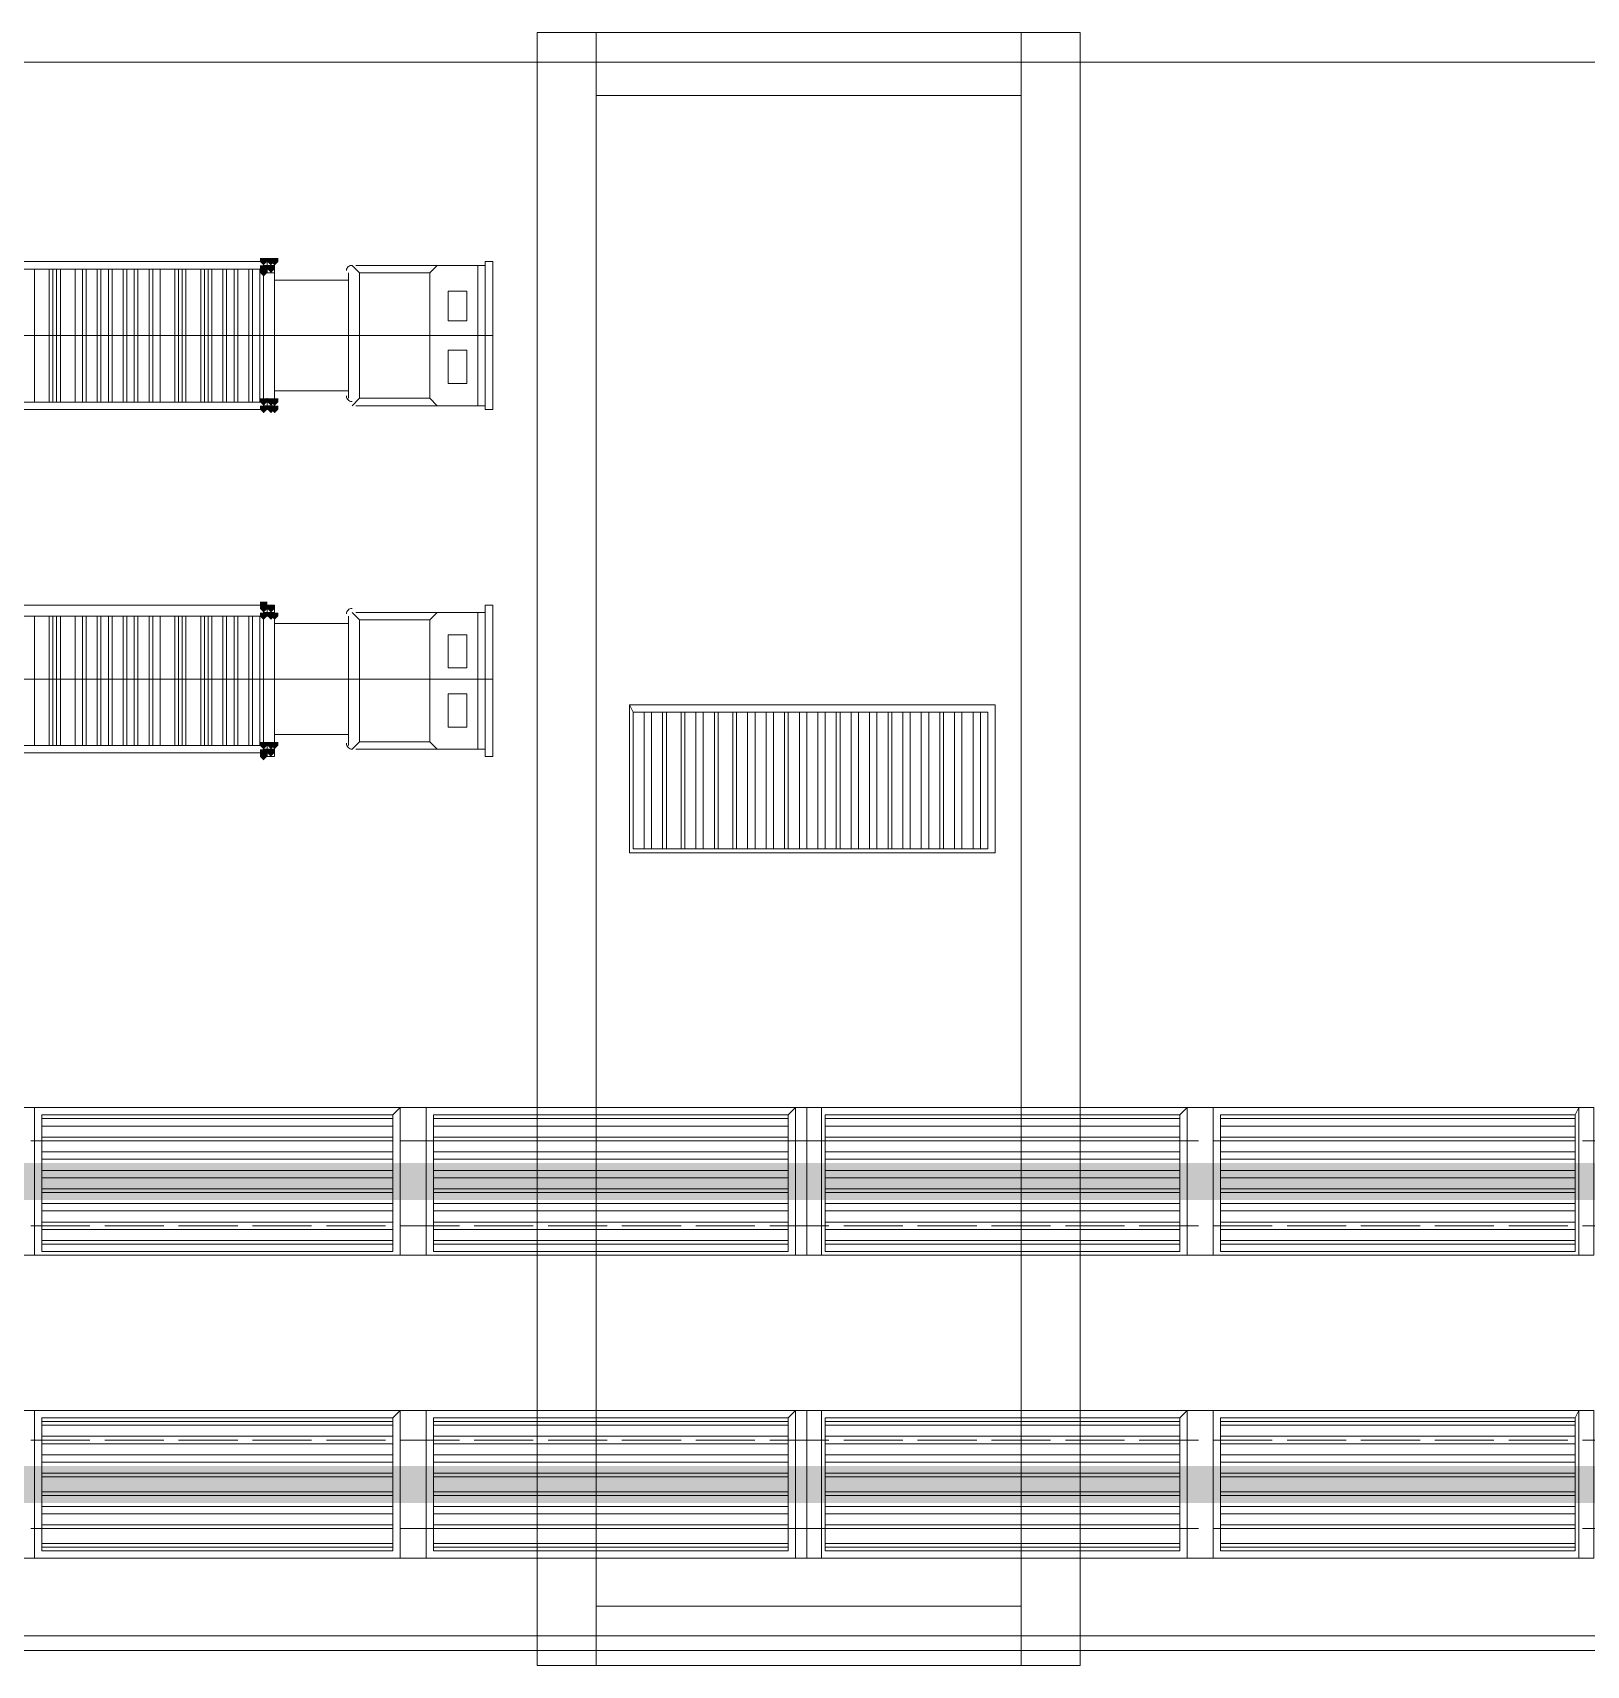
# Model space of a CAD drawing. Header units: millimetres. Extents: x 2315 to 4619, y 1334 to 1897.
# Drawn here: x 3761.97 to 3787.65, y 1503.7 to 1530.7 of the extents above; entities that cross this region are included whole.
import ezdxf

# ---------------------------------------------------------------- set-up
doc = ezdxf.new("R2010")
doc.units = ezdxf.units.MM
doc.linetypes.add('PDF_IMPORT', pattern=[1, 0.8, -0.2])
for name, color, linetype in [('PDF_3中心线层', 1, 'Continuous'), ('PDF_4', 2, 'Continuous'), ('PDF_9双点划线层', 5, 'Continuous'), ('PDF_中心线层', 1, 'Continuous'), ('PDF_剖面线层', 4, 'Continuous'), ('PDF_双点画线', 5, 'Continuous')]:
    doc.layers.add(name, color=color, linetype=linetype)
doc.layers.add('PDF_转运站初步方案', color=7, linetype='Continuous', true_color=0x00b85c)

msp = doc.modelspace()

# ---------------------------------------------------------------- hatches: boundary and pattern name
at = {"layer": 'PDF_双点画线', "transparency": 33554559}
for points in [[(3765.783, 1526.976), (3765.722, 1526.976), (3765.722, 1526.915), (3765.783, 1526.854), (3765.844, 1526.915), (3765.844, 1526.976)], [(3765.783, 1526.976), (3765.722, 1526.976), (3765.722, 1526.915), (3765.783, 1526.854), (3765.844, 1526.915), (3765.844, 1526.976)], [(3765.783, 1526.976), (3765.722, 1526.976), (3765.722, 1526.915), (3765.783, 1526.854), (3765.844, 1526.915), (3765.844, 1526.976)], [(3765.783, 1526.854), (3765.722, 1526.854), (3765.722, 1526.792), (3765.783, 1526.731), (3765.844, 1526.792), (3765.844, 1526.854)], [(3765.783, 1526.792), (3765.722, 1526.792), (3765.722, 1526.731), (3765.783, 1526.67), (3765.844, 1526.731), (3765.844, 1526.792)], [(3765.905, 1526.976), (3765.844, 1526.976), (3765.844, 1526.915), (3765.905, 1526.854), (3765.966, 1526.915), (3765.966, 1526.976)], [(3765.905, 1526.854), (3765.844, 1526.854), (3765.844, 1526.792), (3765.905, 1526.731), (3765.966, 1526.792), (3765.966, 1526.854)], [(3765.966, 1526.976), (3765.905, 1526.976), (3765.905, 1526.915), (3765.966, 1526.854), (3766.027, 1526.915), (3766.027, 1526.976)], [(3765.783, 1524.655), (3765.722, 1524.655), (3765.722, 1524.594), (3765.783, 1524.532), (3765.844, 1524.594), (3765.844, 1524.655)], [(3765.783, 1524.655), (3765.722, 1524.655), (3765.722, 1524.594), (3765.783, 1524.532), (3765.844, 1524.594), (3765.844, 1524.655)], [(3765.783, 1524.655), (3765.722, 1524.655), (3765.722, 1524.594), (3765.783, 1524.532), (3765.844, 1524.594), (3765.844, 1524.655)], [(3765.905, 1524.655), (3765.844, 1524.655), (3765.844, 1524.594), (3765.905, 1524.532), (3765.966, 1524.594), (3765.966, 1524.655)], [(3765.966, 1524.655), (3765.905, 1524.655), (3765.905, 1524.594), (3765.966, 1524.532), (3766.027, 1524.594), (3766.027, 1524.655)], [(3765.783, 1524.532), (3765.722, 1524.532), (3765.722, 1524.471), (3765.783, 1524.41), (3765.844, 1524.471), (3765.844, 1524.532)], [(3765.783, 1524.532), (3765.722, 1524.532), (3765.722, 1524.471), (3765.783, 1524.41), (3765.844, 1524.471), (3765.844, 1524.532)], [(3765.783, 1524.532), (3765.722, 1524.532), (3765.722, 1524.471), (3765.783, 1524.41), (3765.844, 1524.471), (3765.844, 1524.532)], [(3765.905, 1524.532), (3765.844, 1524.532), (3765.844, 1524.471), (3765.905, 1524.41), (3765.966, 1524.471), (3765.966, 1524.532)], [(3765.966, 1524.532), (3765.905, 1524.532), (3765.905, 1524.471), (3765.966, 1524.41), (3766.027, 1524.471), (3766.027, 1524.532)], [(3765.783, 1521.295), (3765.722, 1521.295), (3765.722, 1521.234), (3765.783, 1521.173), (3765.844, 1521.234), (3765.844, 1521.295)], [(3765.783, 1521.234), (3765.722, 1521.234), (3765.722, 1521.173), (3765.783, 1521.112), (3765.844, 1521.173), (3765.844, 1521.234)], [(3765.783, 1521.112), (3765.722, 1521.112), (3765.722, 1521.051), (3765.783, 1520.99), (3765.844, 1521.051), (3765.844, 1521.112)], [(3765.783, 1521.112), (3765.722, 1521.112), (3765.722, 1521.051), (3765.783, 1520.99), (3765.844, 1521.051), (3765.844, 1521.112)], [(3765.783, 1521.112), (3765.722, 1521.112), (3765.722, 1521.051), (3765.783, 1520.99), (3765.844, 1521.051), (3765.844, 1521.112)], [(3765.905, 1521.234), (3765.844, 1521.234), (3765.844, 1521.173), (3765.905, 1521.112), (3765.966, 1521.173), (3765.966, 1521.234)], [(3765.905, 1521.112), (3765.844, 1521.112), (3765.844, 1521.051), (3765.905, 1520.99), (3765.966, 1521.051), (3765.966, 1521.112)], [(3765.966, 1521.112), (3765.905, 1521.112), (3765.905, 1521.051), (3765.966, 1520.99), (3766.027, 1521.051), (3766.027, 1521.112)], [(3765.783, 1518.974), (3765.722, 1518.974), (3765.722, 1518.913), (3765.783, 1518.852), (3765.844, 1518.913), (3765.844, 1518.974)], [(3765.783, 1518.974), (3765.722, 1518.974), (3765.722, 1518.913), (3765.783, 1518.852), (3765.844, 1518.913), (3765.844, 1518.974)], [(3765.783, 1518.974), (3765.722, 1518.974), (3765.722, 1518.913), (3765.783, 1518.852), (3765.844, 1518.913), (3765.844, 1518.974)], [(3765.905, 1518.974), (3765.844, 1518.974), (3765.844, 1518.913), (3765.905, 1518.852), (3765.966, 1518.913), (3765.966, 1518.974)], [(3765.966, 1518.974), (3765.905, 1518.974), (3765.905, 1518.913), (3765.966, 1518.852), (3766.027, 1518.913), (3766.027, 1518.974)], [(3765.783, 1518.852), (3765.722, 1518.852), (3765.722, 1518.791), (3765.783, 1518.73), (3765.844, 1518.791), (3765.844, 1518.852)], [(3765.783, 1518.791), (3765.722, 1518.791), (3765.722, 1518.73), (3765.783, 1518.669), (3765.844, 1518.73), (3765.844, 1518.791)], [(3765.905, 1518.852), (3765.844, 1518.852), (3765.844, 1518.791), (3765.905, 1518.73), (3765.966, 1518.791), (3765.966, 1518.852)]]:
    msp.add_hatch(color=256, dxfattribs=at).paths.add_polyline_path(points)
at = {"layer": 'PDF_转运站初步方案', "true_color": 0x00a5dd, "transparency": 33554559}
for points in [[(3335.528, 1512.011), (3335.528, 1511.4), (4290.164, 1511.4), (4290.164, 1512.011)], [(4290.164, 1506.391), (4290.164, 1507.002), (3343.59, 1507.002), (3343.59, 1506.391)]]:
    msp.add_hatch(color=142, dxfattribs=at).paths.add_polyline_path(points)

# ---------------------------------------------------------------- linework, layer by layer
at = {"layer": 'PDF_3中心线层', "linetype": 'PDF_IMPORT', "lineweight": 18, "ltscale": 1.221622}
for points in [[(3689.859, 1512.377), (4033.013, 1512.377)], [(3689.859, 1510.972), (4033.013, 1510.972)], [(3689.859, 1507.43), (4033.013, 1507.43)], [(3689.859, 1505.964), (4033.013, 1505.964)], [(3689.859, 1504.192), (4033.013, 1504.192)]]:
    msp.add_lwpolyline(points, dxfattribs=at)
at = {"layer": 'PDF_4', "lineweight": 18}
for points in [[(3761.752, 1510.484), (3774.762, 1510.484), (3774.762, 1512.927), (3761.752, 1512.927)], [(3774.762, 1510.484), (3787.772, 1510.484), (3787.772, 1512.927), (3774.762, 1512.927)], [(3761.752, 1505.475), (3774.762, 1505.475), (3774.762, 1507.918), (3761.752, 1507.918)], [(3774.762, 1505.475), (3787.772, 1505.475), (3787.772, 1507.918), (3774.762, 1507.918)]]:
    msp.add_lwpolyline(points, close=True, dxfattribs=at)
at = {"layer": 'PDF_9双点划线层', "lineweight": 20}
for points in [[(3771.891, 1519.463), (3771.83, 1519.585)], [(3777.877, 1517.142), (3777.877, 1519.585), (3771.83, 1519.585), (3771.83, 1517.142)], [(3777.877, 1517.142), (3777.877, 1519.585), (3771.83, 1519.585), (3771.83, 1517.142)], [(3777.755, 1517.203), (3777.755, 1519.463), (3771.891, 1519.463), (3771.891, 1517.203)], [(3777.755, 1517.203), (3777.755, 1519.463), (3771.891, 1519.463), (3771.891, 1517.203)], [(3772.074, 1519.463), (3772.074, 1517.203)], [(3772.196, 1519.463), (3772.196, 1517.203)], [(3772.38, 1519.463), (3772.38, 1517.203)], [(3772.441, 1519.463), (3772.441, 1517.203)], [(3772.685, 1519.463), (3772.685, 1517.203)], [(3772.746, 1519.463), (3772.746, 1517.203)], [(3772.929, 1519.463), (3772.929, 1517.203)], [(3773.052, 1519.463), (3773.052, 1517.203)], [(3773.235, 1519.463), (3773.235, 1517.203)], [(3773.296, 1519.463), (3773.296, 1517.203)], [(3773.54, 1519.463), (3773.54, 1517.203)], [(3773.601, 1519.463), (3773.601, 1517.203)], [(3773.785, 1519.463), (3773.785, 1517.203)], [(3773.907, 1519.463), (3773.907, 1517.203)], [(3774.09, 1519.463), (3774.09, 1517.203)], [(3774.212, 1519.463), (3774.212, 1517.203)], [(3774.395, 1519.463), (3774.395, 1517.203)], [(3774.456, 1519.463), (3774.456, 1517.203)], [(3774.64, 1519.463), (3774.64, 1517.203)], [(3774.762, 1519.463), (3774.762, 1517.203)], [(3774.945, 1519.463), (3774.945, 1517.203)], [(3775.067, 1519.463), (3775.067, 1517.203)], [(3775.251, 1519.463), (3775.251, 1517.203)], [(3775.312, 1519.463), (3775.312, 1517.203)], [(3775.495, 1519.463), (3775.495, 1517.203)], [(3775.617, 1519.463), (3775.617, 1517.203)], [(3775.8, 1519.463), (3775.8, 1517.203)], [(3775.922, 1519.463), (3775.922, 1517.203)], [(3776.106, 1519.463), (3776.106, 1517.203)], [(3776.167, 1519.463), (3776.167, 1517.203)], [(3776.35, 1519.463), (3776.35, 1517.203)], [(3776.472, 1519.463), (3776.472, 1517.203)], [(3776.655, 1519.463), (3776.655, 1517.203)], [(3776.778, 1519.463), (3776.778, 1517.203)], [(3776.961, 1519.463), (3776.961, 1517.203)], [(3777.022, 1519.463), (3777.022, 1517.203)], [(3777.205, 1519.463), (3777.205, 1517.203)], [(3777.327, 1519.463), (3777.327, 1517.203)], [(3777.511, 1519.463), (3777.511, 1517.203)], [(3777.633, 1519.463), (3777.633, 1517.203)], [(3777.877, 1517.142), (3771.83, 1517.142)], [(3761.996, 1510.484), (3761.996, 1512.927), (3768.043, 1512.927), (3768.043, 1510.484)], [(3762.118, 1510.545), (3762.118, 1512.805), (3767.921, 1512.805), (3767.921, 1510.545)], [(3768.471, 1510.484), (3768.471, 1512.927), (3774.579, 1512.927), (3774.579, 1510.484)], [(3768.593, 1510.545), (3768.593, 1512.805), (3774.456, 1512.805), (3774.456, 1510.545)], [(3775.006, 1510.484), (3775.006, 1512.927), (3781.053, 1512.927), (3781.053, 1510.484)], [(3775.067, 1510.545), (3775.067, 1512.805), (3780.931, 1512.805), (3780.931, 1510.545)], [(3781.481, 1510.484), (3781.481, 1512.927), (3787.528, 1512.927), (3787.528, 1510.484)], [(3781.603, 1510.545), (3781.603, 1512.805), (3787.467, 1512.805), (3787.467, 1510.545)], [(3761.996, 1505.475), (3761.996, 1507.918), (3768.043, 1507.918), (3768.043, 1505.475)], [(3768.471, 1505.475), (3768.471, 1507.918), (3774.579, 1507.918), (3774.579, 1505.475)], [(3775.006, 1505.475), (3775.006, 1507.918), (3781.053, 1507.918), (3781.053, 1505.475)], [(3781.481, 1505.475), (3781.481, 1507.918), (3787.528, 1507.918), (3787.528, 1505.475)], [(3762.118, 1505.597), (3762.118, 1507.796), (3767.921, 1507.796), (3767.921, 1505.597)], [(3768.593, 1505.597), (3768.593, 1507.796), (3774.456, 1507.796), (3774.456, 1505.597)], [(3775.067, 1505.597), (3775.067, 1507.796), (3780.931, 1507.796), (3780.931, 1505.597)], [(3781.603, 1505.597), (3781.603, 1507.796), (3787.467, 1507.796), (3787.467, 1505.597)]]:
    msp.add_lwpolyline(points, close=True, dxfattribs=at)
for points in [[(3767.921, 1512.744), (3762.118, 1512.744)], [(3768.043, 1512.927), (3767.921, 1512.805)], [(3774.456, 1512.744), (3768.593, 1512.744)], [(3774.579, 1512.927), (3774.456, 1512.805)], [(3780.931, 1512.744), (3775.067, 1512.744)], [(3781.053, 1512.927), (3780.931, 1512.805)], [(3787.467, 1512.744), (3781.603, 1512.744)], [(3787.528, 1512.927), (3787.467, 1512.805)], [(3767.921, 1512.622), (3762.118, 1512.622)], [(3767.921, 1512.438), (3762.118, 1512.438)], [(3774.456, 1512.622), (3768.593, 1512.622)], [(3774.456, 1512.438), (3768.593, 1512.438)], [(3780.931, 1512.622), (3775.067, 1512.622)], [(3780.931, 1512.438), (3775.067, 1512.438)], [(3787.467, 1512.622), (3781.603, 1512.622)], [(3787.467, 1512.438), (3781.603, 1512.438)], [(3767.921, 1512.377), (3762.118, 1512.377)], [(3767.921, 1512.194), (3762.118, 1512.194)], [(3774.456, 1512.377), (3768.593, 1512.377)], [(3774.456, 1512.194), (3768.593, 1512.194)], [(3780.931, 1512.377), (3775.067, 1512.377)], [(3780.931, 1512.194), (3775.067, 1512.194)], [(3787.467, 1512.377), (3781.603, 1512.377)], [(3787.467, 1512.194), (3781.603, 1512.194)], [(3767.921, 1512.072), (3762.118, 1512.072)], [(3767.921, 1511.889), (3762.118, 1511.889)], [(3774.456, 1512.072), (3768.593, 1512.072)], [(3774.456, 1511.889), (3768.593, 1511.889)], [(3780.931, 1512.072), (3775.067, 1512.072)], [(3780.931, 1511.889), (3775.067, 1511.889)], [(3787.467, 1512.072), (3781.603, 1512.072)], [(3787.467, 1511.889), (3781.603, 1511.889)], [(3767.921, 1511.767), (3762.118, 1511.767)], [(3774.456, 1511.767), (3768.593, 1511.767)], [(3780.931, 1511.767), (3775.067, 1511.767)], [(3787.467, 1511.767), (3781.603, 1511.767)], [(3767.921, 1511.583), (3762.118, 1511.583)], [(3767.921, 1511.522), (3762.118, 1511.522)], [(3774.456, 1511.583), (3768.593, 1511.583)], [(3774.456, 1511.522), (3768.593, 1511.522)], [(3780.931, 1511.583), (3775.067, 1511.583)], [(3780.931, 1511.522), (3775.067, 1511.522)], [(3787.467, 1511.583), (3781.603, 1511.583)], [(3787.467, 1511.522), (3781.603, 1511.522)], [(3767.921, 1511.339), (3762.118, 1511.339)], [(3767.921, 1511.217), (3762.118, 1511.217)], [(3774.456, 1511.339), (3768.593, 1511.339)], [(3774.456, 1511.217), (3768.593, 1511.217)], [(3780.931, 1511.339), (3775.067, 1511.339)], [(3780.931, 1511.217), (3775.067, 1511.217)], [(3787.467, 1511.339), (3781.603, 1511.339)], [(3787.467, 1511.217), (3781.603, 1511.217)], [(3767.921, 1511.034), (3762.118, 1511.034)], [(3767.921, 1510.911), (3762.118, 1510.911)], [(3774.456, 1511.034), (3768.593, 1511.034)], [(3774.456, 1510.911), (3768.593, 1510.911)], [(3780.931, 1511.034), (3775.067, 1511.034)], [(3780.931, 1510.911), (3775.067, 1510.911)], [(3787.467, 1511.034), (3781.603, 1511.034)], [(3787.467, 1510.911), (3781.603, 1510.911)], [(3767.921, 1510.728), (3762.118, 1510.728)], [(3767.921, 1510.667), (3762.118, 1510.667)], [(3774.456, 1510.728), (3768.593, 1510.728)], [(3774.456, 1510.667), (3768.593, 1510.667)], [(3780.931, 1510.728), (3775.067, 1510.728)], [(3780.931, 1510.667), (3775.067, 1510.667)], [(3787.467, 1510.728), (3781.603, 1510.728)], [(3787.467, 1510.667), (3781.603, 1510.667)], [(3768.043, 1510.484), (3761.996, 1510.484)], [(3774.579, 1510.484), (3768.471, 1510.484)], [(3781.053, 1510.484), (3775.006, 1510.484)], [(3787.528, 1510.484), (3781.481, 1510.484)], [(3768.043, 1507.918), (3767.921, 1507.796)], [(3774.579, 1507.918), (3774.456, 1507.796)], [(3781.053, 1507.918), (3780.931, 1507.796)], [(3787.528, 1507.918), (3787.467, 1507.796)], [(3767.921, 1507.735), (3762.118, 1507.735)], [(3767.921, 1507.674), (3762.118, 1507.674)], [(3774.456, 1507.735), (3768.593, 1507.735)], [(3774.456, 1507.674), (3768.593, 1507.674)], [(3780.931, 1507.735), (3775.067, 1507.735)], [(3780.931, 1507.674), (3775.067, 1507.674)], [(3787.467, 1507.735), (3781.603, 1507.735)], [(3787.467, 1507.674), (3781.603, 1507.674)], [(3767.921, 1507.491), (3762.118, 1507.491)], [(3767.921, 1507.369), (3762.118, 1507.369)], [(3774.456, 1507.491), (3768.593, 1507.491)], [(3774.456, 1507.369), (3768.593, 1507.369)], [(3780.931, 1507.491), (3775.067, 1507.491)], [(3780.931, 1507.369), (3775.067, 1507.369)], [(3787.467, 1507.491), (3781.603, 1507.491)], [(3787.467, 1507.369), (3781.603, 1507.369)], [(3767.921, 1507.185), (3762.118, 1507.185)], [(3767.921, 1507.063), (3762.118, 1507.063)], [(3774.456, 1507.185), (3768.593, 1507.185)], [(3774.456, 1507.063), (3768.593, 1507.063)], [(3780.931, 1507.185), (3775.067, 1507.185)], [(3780.931, 1507.063), (3775.067, 1507.063)], [(3787.467, 1507.185), (3781.603, 1507.185)], [(3787.467, 1507.063), (3781.603, 1507.063)], [(3767.921, 1506.88), (3762.118, 1506.88)], [(3767.921, 1506.819), (3762.118, 1506.819)], [(3774.456, 1506.88), (3768.593, 1506.88)], [(3774.456, 1506.819), (3768.593, 1506.819)], [(3780.931, 1506.88), (3775.067, 1506.88)], [(3780.931, 1506.819), (3775.067, 1506.819)], [(3787.467, 1506.88), (3781.603, 1506.88)], [(3787.467, 1506.819), (3781.603, 1506.819)], [(3767.921, 1506.575), (3762.118, 1506.575)], [(3767.921, 1506.514), (3762.118, 1506.514)], [(3774.456, 1506.575), (3768.593, 1506.575)], [(3774.456, 1506.514), (3768.593, 1506.514)], [(3780.931, 1506.575), (3775.067, 1506.575)], [(3780.931, 1506.514), (3775.067, 1506.514)], [(3787.467, 1506.575), (3781.603, 1506.575)], [(3787.467, 1506.514), (3781.603, 1506.514)], [(3767.921, 1506.33), (3762.118, 1506.33)], [(3774.456, 1506.33), (3768.593, 1506.33)], [(3780.931, 1506.33), (3775.067, 1506.33)], [(3787.467, 1506.33), (3781.603, 1506.33)], [(3767.921, 1506.208), (3762.118, 1506.208)], [(3767.921, 1506.025), (3762.118, 1506.025)], [(3767.921, 1505.964), (3762.118, 1505.964)], [(3774.456, 1506.208), (3768.593, 1506.208)], [(3774.456, 1506.025), (3768.593, 1506.025)], [(3774.456, 1505.964), (3768.593, 1505.964)], [(3780.931, 1506.208), (3775.067, 1506.208)], [(3780.931, 1506.025), (3775.067, 1506.025)], [(3780.931, 1505.964), (3775.067, 1505.964)], [(3787.467, 1506.208), (3781.603, 1506.208)], [(3787.467, 1506.025), (3781.603, 1506.025)], [(3787.467, 1505.964), (3781.603, 1505.964)], [(3767.921, 1505.72), (3762.118, 1505.72)], [(3774.456, 1505.72), (3768.593, 1505.72)], [(3780.931, 1505.72), (3775.067, 1505.72)], [(3787.467, 1505.72), (3781.603, 1505.72)], [(3768.043, 1505.475), (3761.996, 1505.475)], [(3767.921, 1505.658), (3762.118, 1505.658)], [(3774.579, 1505.475), (3768.471, 1505.475)], [(3774.456, 1505.658), (3768.593, 1505.658)], [(3781.053, 1505.475), (3775.006, 1505.475)], [(3780.931, 1505.658), (3775.067, 1505.658)], [(3787.528, 1505.475), (3781.481, 1505.475)], [(3787.467, 1505.658), (3781.603, 1505.658)]]:
    msp.add_lwpolyline(points, dxfattribs=at)
at = {"layer": 'PDF_中心线层', "lineweight": 18}
for points in [[(3742.206, 1525.693), (3759.858, 1525.693), (3769.57, 1525.693)], [(3742.206, 1520.012), (3759.858, 1520.012), (3769.57, 1520.012)]]:
    msp.add_lwpolyline(points, dxfattribs=at)
at = {"layer": 'PDF_剖面线层', "lineweight": 18}
for points in [[(3767.371, 1526.731), (3767.249, 1526.854, 0.414215), (3767.153, 1526.771)], [(3768.532, 1518.974), (3768.532, 1520.99), (3767.371, 1520.99), (3767.371, 1518.974), (3767.249, 1518.852, -0.414215), (3767.153, 1518.952)]]:
    msp.add_lwpolyline(points, format="xyb", dxfattribs=at)
for points in [[(3767.188, 1526.731), (3767.188, 1524.655)], [(3768.532, 1524.655), (3768.532, 1526.731), (3767.371, 1526.731), (3767.371, 1524.655), (3767.249, 1524.532)], [(3767.86, 1526.854), (3769.448, 1526.854), (3767.31, 1526.854)], [(3768.532, 1526.731), (3768.654, 1526.854)], [(3769.326, 1524.532), (3769.326, 1524.655), (3769.326, 1526.854), (3769.326, 1526.67)], [(3769.57, 1524.777), (3769.57, 1524.471), (3769.448, 1524.471), (3769.448, 1526.915), (3769.57, 1526.915), (3769.57, 1525.693)], [(3767.371, 1524.655), (3768.532, 1524.655), (3768.654, 1524.532)], [(3767.86, 1524.532), (3769.448, 1524.532), (3767.31, 1524.532)], [(3767.371, 1520.99), (3767.249, 1521.112)], [(3767.86, 1521.112), (3769.448, 1521.112), (3767.31, 1521.112)], [(3768.532, 1520.99), (3768.654, 1521.112)], [(3769.326, 1518.852), (3769.326, 1518.974), (3769.326, 1521.112), (3769.326, 1520.99)], [(3769.57, 1519.096), (3769.57, 1518.73), (3769.448, 1518.73), (3769.448, 1521.234), (3769.57, 1521.234), (3769.57, 1520.012)], [(3767.188, 1521.051), (3767.188, 1518.913)], [(3767.371, 1518.974), (3768.532, 1518.974), (3768.654, 1518.852)], [(3767.86, 1518.852), (3769.448, 1518.852), (3767.31, 1518.852)]]:
    msp.add_lwpolyline(points, dxfattribs=at)
for points in [[(3769.57, 1524.777), (3769.57, 1526.609)], [(3769.142, 1526.426), (3768.837, 1526.426), (3768.837, 1525.937), (3769.142, 1525.937)], [(3769.142, 1524.899), (3768.837, 1524.899), (3768.837, 1525.449), (3769.142, 1525.449)], [(3769.57, 1519.096), (3769.57, 1520.868)], [(3769.142, 1520.745), (3768.837, 1520.745), (3768.837, 1520.196), (3769.142, 1520.196)], [(3769.142, 1519.218), (3768.837, 1519.218), (3768.837, 1519.768), (3769.142, 1519.768)]]:
    msp.add_lwpolyline(points, close=True, dxfattribs=at)
for centre, start, end in [((3767.245, 1524.694), 179.9999, 270.0001), ((3767.245, 1521.09), 89.9999, 180.0001)]:
    msp.add_arc(centre, 0.0916, start, end, dxfattribs=at)
at = {"layer": 'PDF_双点画线', "color": 131, "lineweight": 18, "true_color": 0x7fffff}
for points in [[(3760.041, 1526.915), (3765.783, 1526.915)], [(3760.041, 1526.792), (3765.783, 1526.792)], [(3760.041, 1526.731), (3760.041, 1524.594), (3765.783, 1524.594), (3765.783, 1526.731)], [(3761.996, 1524.594), (3761.996, 1526.792)], [(3762.24, 1526.792), (3762.24, 1524.594), (3762.24, 1525.021)], [(3762.301, 1524.594), (3762.301, 1526.792)], [(3762.362, 1524.594), (3762.362, 1526.792)], [(3762.424, 1524.594), (3762.424, 1526.792)], [(3762.668, 1524.594), (3762.668, 1526.792), (3762.668, 1524.594), (3762.668, 1525.021)], [(3762.79, 1524.594), (3762.79, 1526.792)], [(3762.851, 1524.594), (3762.851, 1526.792)], [(3763.034, 1526.792), (3763.034, 1524.594), (3763.034, 1525.021)], [(3763.095, 1524.594), (3763.095, 1526.792)], [(3763.218, 1524.594), (3763.218, 1526.792)], [(3763.279, 1524.594), (3763.279, 1526.792)], [(3763.462, 1526.792), (3763.462, 1524.594), (3763.462, 1525.021)], [(3763.523, 1524.594), (3763.523, 1526.792)], [(3763.645, 1524.594), (3763.645, 1526.792)], [(3763.706, 1524.594), (3763.706, 1526.792)], [(3763.889, 1526.792), (3763.889, 1524.594), (3763.889, 1525.021)], [(3763.951, 1524.594), (3763.951, 1526.792)], [(3764.073, 1526.792), (3764.073, 1524.594), (3764.073, 1526.792)], [(3764.317, 1526.792), (3764.317, 1524.594), (3764.317, 1525.021)], [(3764.378, 1524.594), (3764.378, 1526.792)], [(3764.439, 1524.594), (3764.439, 1526.792)], [(3764.5, 1524.594), (3764.5, 1526.792)], [(3764.745, 1526.792), (3764.745, 1524.594), (3764.745, 1525.021)], [(3764.806, 1524.594), (3764.806, 1526.792)], [(3764.867, 1524.594), (3764.867, 1526.792)], [(3764.928, 1524.594), (3764.928, 1526.792)], [(3765.111, 1524.594), (3765.111, 1526.792)], [(3765.172, 1524.594), (3765.172, 1526.792)], [(3765.294, 1524.594), (3765.294, 1526.792)], [(3765.355, 1524.594), (3765.355, 1526.792)], [(3765.539, 1524.594), (3765.539, 1526.792)], [(3765.6, 1524.594), (3765.6, 1526.792)], [(3765.722, 1524.594), (3765.722, 1526.792)], [(3765.966, 1526.731), (3765.966, 1524.594)], [(3767.188, 1526.609), (3765.966, 1526.609)], [(3767.188, 1524.777), (3765.966, 1524.777)], [(3760.041, 1524.471), (3765.783, 1524.471)], [(3760.041, 1521.234), (3765.783, 1521.234)], [(3761.996, 1518.913), (3761.996, 1521.051)], [(3762.24, 1521.051), (3762.24, 1518.913), (3762.24, 1519.28)], [(3762.301, 1518.913), (3762.301, 1521.051)], [(3762.362, 1518.913), (3762.362, 1521.051)], [(3762.424, 1518.913), (3762.424, 1521.051)], [(3762.668, 1518.913), (3762.668, 1521.051), (3762.668, 1518.913), (3762.668, 1519.28)], [(3762.79, 1518.913), (3762.79, 1521.051)], [(3762.851, 1518.913), (3762.851, 1521.051)], [(3763.034, 1521.051), (3763.034, 1518.913), (3763.034, 1519.28)], [(3763.095, 1518.913), (3763.095, 1521.051)], [(3763.218, 1518.913), (3763.218, 1521.051)], [(3763.279, 1518.913), (3763.279, 1521.051)], [(3763.462, 1521.051), (3763.462, 1518.913), (3763.462, 1519.28)], [(3763.523, 1518.913), (3763.523, 1521.051)], [(3763.645, 1518.913), (3763.645, 1521.051)], [(3763.706, 1518.913), (3763.706, 1521.051)], [(3763.889, 1521.051), (3763.889, 1518.913), (3763.889, 1519.28)], [(3763.951, 1518.913), (3763.951, 1521.051)], [(3764.073, 1521.051), (3764.073, 1518.913), (3764.073, 1521.051)], [(3764.317, 1521.051), (3764.317, 1518.913), (3764.317, 1519.28)], [(3764.378, 1518.913), (3764.378, 1521.051)], [(3764.439, 1518.913), (3764.439, 1521.051)], [(3764.5, 1518.913), (3764.5, 1521.051)], [(3764.745, 1521.051), (3764.745, 1518.913), (3764.745, 1519.28)], [(3764.806, 1518.913), (3764.806, 1521.051)], [(3764.867, 1518.913), (3764.867, 1521.051)], [(3764.928, 1518.913), (3764.928, 1521.051)], [(3765.111, 1518.913), (3765.111, 1521.051)], [(3765.172, 1518.913), (3765.172, 1521.051)], [(3765.294, 1518.913), (3765.294, 1521.051)], [(3765.355, 1518.913), (3765.355, 1521.051)], [(3765.539, 1518.913), (3765.539, 1521.051)], [(3765.6, 1518.913), (3765.6, 1521.051)], [(3765.722, 1518.913), (3765.722, 1521.051)], [(3765.966, 1521.051), (3765.966, 1518.913)], [(3767.188, 1520.929), (3765.966, 1520.929)], [(3767.188, 1519.096), (3765.966, 1519.096)], [(3760.041, 1518.791), (3765.783, 1518.791)]]:
    msp.add_lwpolyline(points, dxfattribs=at)
at = {"layer": 'PDF_双点画线', "lineweight": 18}
for points in [[(3765.966, 1526.915), (3765.905, 1526.915), (3765.783, 1526.915), (3765.783, 1526.792), (3765.783, 1526.854), (3765.844, 1526.854), (3765.905, 1526.854), (3765.905, 1526.792), (3765.844, 1526.792), (3765.783, 1526.792), (3765.783, 1526.731), (3765.905, 1526.731), (3765.966, 1526.731), (3765.966, 1526.792)], [(3765.966, 1524.594), (3765.905, 1524.594), (3765.844, 1524.594), (3765.783, 1524.594), (3765.905, 1524.594), (3765.905, 1524.532), (3765.844, 1524.532), (3765.783, 1524.532), (3765.783, 1524.594), (3765.783, 1524.471), (3765.905, 1524.471), (3765.966, 1524.471)], [(3765.905, 1521.234), (3765.783, 1521.234), (3765.783, 1521.173), (3765.844, 1521.173), (3765.905, 1521.173), (3765.905, 1521.112), (3765.844, 1521.112), (3765.783, 1521.112), (3765.783, 1521.173), (3765.783, 1521.051), (3765.905, 1521.051), (3765.966, 1521.051), (3765.966, 1521.173), (3765.966, 1521.234)], [(3765.966, 1518.913), (3765.905, 1518.913), (3765.783, 1518.913), (3765.783, 1518.791), (3765.783, 1518.852), (3765.844, 1518.852), (3765.905, 1518.852), (3765.905, 1518.791), (3765.844, 1518.791), (3765.783, 1518.791), (3765.783, 1518.73), (3765.905, 1518.73), (3765.966, 1518.73), (3765.966, 1518.791)]]:
    msp.add_lwpolyline(points, close=True, dxfattribs=at)
at = {"layer": 'PDF_双点画线', "color": 1, "lineweight": 18}
for points in [[(3765.783, 1526.854), (3765.966, 1526.854)], [(3765.844, 1526.731), (3765.844, 1526.915)], [(3765.844, 1524.471), (3765.844, 1524.655)], [(3765.783, 1524.532), (3765.966, 1524.532)], [(3765.783, 1521.112), (3765.966, 1521.112)], [(3765.844, 1521.051), (3765.844, 1521.234)], [(3765.844, 1518.73), (3765.844, 1518.913)], [(3765.783, 1518.852), (3765.966, 1518.852)]]:
    msp.add_lwpolyline(points, dxfattribs=at)
at = {"layer": 'PDF_双点画线', "color": 131, "lineweight": 18, "true_color": 0x7fffff}
msp.add_lwpolyline([(3765.783, 1521.051), (3760.041, 1521.051), (3760.041, 1518.913), (3765.783, 1518.913)], close=True, dxfattribs=at)
at = {"layer": 'PDF_转运站初步方案', "color": 1, "lineweight": 18}
for points in [[(3770.303, 1503.704), (3771.28, 1503.704), (3771.28, 1530.702), (3770.303, 1530.702)], [(3770.303, 1503.704), (3771.28, 1503.704), (3771.28, 1530.702), (3770.303, 1530.702)], [(3771.28, 1529.663), (3778.305, 1529.663), (3778.305, 1530.702), (3771.28, 1530.702)], [(3771.28, 1529.663), (3778.305, 1529.663), (3778.305, 1530.702), (3771.28, 1530.702)], [(3778.305, 1503.704), (3779.282, 1503.704), (3779.282, 1530.702), (3778.305, 1530.702)], [(3778.305, 1503.704), (3779.282, 1503.704), (3779.282, 1530.702), (3778.305, 1530.702)], [(3771.28, 1503.704), (3778.305, 1503.704), (3778.305, 1504.681), (3771.28, 1504.681)], [(3771.28, 1503.704), (3778.305, 1503.704), (3778.305, 1504.681), (3771.28, 1504.681)]]:
    msp.add_lwpolyline(points, close=True, dxfattribs=at)
at = {"layer": 'PDF_转运站初步方案', "color": 142, "lineweight": 5, "true_color": 0x00a5dd}
for points in [[(3419.942, 1530.213), (4209.904, 1530.213)], [(3419.942, 1504.192), (4209.904, 1504.192)]]:
    msp.add_lwpolyline(points, dxfattribs=at)
at = {"layer": 'PDF_转运站初步方案', "color": 6, "lineweight": 18}
msp.add_lwpolyline([(3689.859, 1503.948), (4033.013, 1503.948)], dxfattribs=at)

doc.saveas('drawing.dxf')
